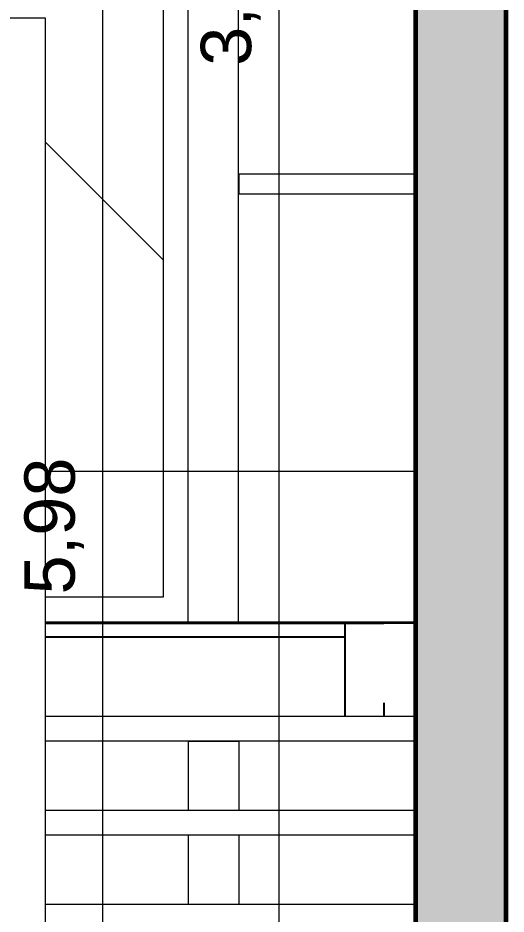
# Model space of a CAD drawing. Header units: millimetres. Extents: x -23833 to 62003, y -3000 to 6760.
# Drawn here: x 9745 to 10713, y 2420 to 4200 of the extents above; entities that cross this region are included whole.
import ezdxf

# ---------------------------------------------------------------- set-up
doc = ezdxf.new("R2010")
doc.units = ezdxf.units.MM
for name, color, linetype, lineweight in [('A-ANNO-DIMS', 211, 'Continuous', 9), ('A-ANNO-DIMS-50', 211, 'Continuous', 9), ('A-AREA', 32, 'Continuous', 9), ('A-DOOR', 31, 'Continuous', 9), ('A-FLOR', 192, 'Continuous', 25), ('A-WALL', 113, 'Continuous', 25), ('A-WALL-PATT', 111, 'Continuous', 25), ('Corrimãos superiores', 7, 'Continuous', 9), ('Q-CASE', 31, 'Continuous', 9), ('S-BEAM', 12, 'Continuous', 25), ('S-STRS', 31, 'Continuous', 9)]:
    doc.layers.add(name, color=color, linetype=linetype, lineweight=lineweight)
doc.styles.add('@Arial Unicode MS', font='ARIALUNI.TTF', dxfattribs={"height": 100})
doc.dimstyles.new('CRT_-__Metros_-_Linha_de_chamada_3_5_mm_1', dxfattribs={"dimscale": 304.8, "dimtxt": 100.584485, "dimasz": 0.328084, "dimexe": 0.164042, "dimexo": 0.0625, "dimgap": 0.082021, "dimtad": 1, "dimlfac": 0.001, "dimrnd": 0.01, "dimzin": 0, "dimdsep": 46, "dimtxsty": '@Arial Unicode MS', "dimblk1": 'OBLIQUE', "dimblk2": 'OBLIQUE', "dimsah": 1, "dimcen": 0.09, "dimdle": 0.164042, "dimazin": 0, "dimtfac": 1, "dimtdec": 4, "dimtix": 1, "dimtmove": 0, "dimatfit": 3, "dimfxl": 0.984252, "dimfxlon": 1, "dimtvp": 1, "dimtolj": 1, "dimtzin": 0, "dimarcsym": 2})

# ---------------------------------------------------------------- blocks, each defined once
blk = doc.blocks.new('Tipo de corrimão superior - Corrimão superior_Interno_-3573205-B')
at = {"layer": 'Corrimãos superiores'}
for p, q in [((-3379.2, 4200), (-3299.2, 4200)), ((-3299.2, 4200), (-3299.2, 1586.7))]:
    blk.add_line(p, q, dxfattribs=at)
blk = doc.blocks.new('Viga de Madeira - 14x19cm-4147625-B')
at = {"layer": 'S-BEAM'}
for p, q in [((-3299.2, 2998), (-2627.3, 2998)), ((-2627.3, 2839.7), (-2627.3, 2813.3))]:
    blk.add_line(p, q, dxfattribs=at)
blk = doc.blocks.new('Viga de Madeira - 14x19cm-4254779-B')
at = {"layer": 'S-BEAM'}
for p, q in [((-2704.6, 2998), (-2704.6, 2813.3)), ((-2564.6, 2998), (-2704.6, 2998))]:
    blk.add_line(p, q, dxfattribs=at)
blk = doc.blocks.new('Blks_Coz_Prateleira - Madeira-3812655-B')
at = {"layer": 'Q-CASE', "color": 55}
for p, q in [((-2914.6, 3890), (-2564.6, 3890)), ((-2914.6, 3850), (-2914.6, 3890)), ((-2564.6, 3850), (-2914.6, 3850))]:
    blk.add_line(p, q, dxfattribs=at)
blk = doc.blocks.new('Porta inclinada - Porta inclinada Larissa-3958697-B')
at = {"layer": 'A-DOOR'}
h = blk.add_hatch(dxfattribs=at)
h.set_pattern_fill('FP_22', color=256, style=0, pattern_type=2)
h.set_pattern_definition([(135, (-4814.6, 3000), (-969.87, 2586.3), [17145, -2286, 5715, -1143]), (135, (-6334.8, 3571.5), (1883.16, 266.7), [3429, -377.2, 6858, -857.25]), (135, (-5386.1, 3971.55), (-3661.25, 4744.27), [9144, -1600.2, 4572, -1143])])
h.paths.add_polyline_path([(-3964.6, 3050), (-3556, 3050), (-3585.5, 3183.5), (-3595.8, 3246.8), (-3658, 3270), (-3964.6, 3270), (-3964.6, 3104.7)])
h.paths.add_polyline_path([(-3064.6, 3050), (-3064.6, 5050), (-3964.6, 5050), (-3964.6, 4200), (-3299.2, 4200), (-3299.2, 3050), (-3100.4, 3050)])
h.paths.add_polyline_path([(-3389.6, 3050), (-3389.6, 3270), (-3559.1, 3270), (-3542.7, 3166.3), (-3531, 3050), (-3454.6, 3050)])
h.paths.add_polyline_path([(-3389.6, 3300), (-3389.6, 3570), (-3625.2, 3570), (-3622.7, 3555.2), (-3619, 3555.5), (-3614.4, 3554.2), (-3609.4, 3553.2), (-3604.9, 3552.2), (-3563.4, 3300), (-3454.6, 3300)])
h.paths.add_polyline_path([(-3760.1, 3300), (-3787.3, 3307.1), (-3887.6, 3322.3), (-3964.6, 3325.7), (-3964.6, 3300), (-3764.2, 3300)])
h.paths.add_polyline_path([(-3624.9, 3372.3), (-3616.2, 3372.3), (-3644.4, 3545.9), (-3633.7, 3551.7), (-3633.5, 3552.7), (-3628.5, 3554.6), (-3631, 3570), (-3721.2, 3570), (-3723.9, 3557.2), (-3720.6, 3557.5), (-3704.6, 3549.5), (-3703.3, 3546.2), (-3703.8, 3540.9), (-3742.5, 3372.3), (-3628.4, 3372.3)])
h.paths.add_polyline_path([(-3714.3, 3600), (-3635.9, 3600), (-3639.4, 3618.2), (-3649.4, 3616.6), (-3703.7, 3609.7), (-3712.3, 3608.7), (-3714.2, 3600.1)])
h.paths.add_polyline_path([(-3389.6, 3600), (-3389.6, 3870), (-3964.6, 3870), (-3964.6, 3859.9), (-3695.4, 3859.9), (-3686.2, 3857.7), (-3676.6, 3852), (-3670.2, 3844.7), (-3665.3, 3833.4), (-3664.2, 3823.5), (-3664.2, 3821.5), (-3665.4, 3812.6), (-3707.4, 3630), (-3676.1, 3632.4), (-3631.8, 3636.1), (-3591.3, 3640), (-3565.7, 3639.8), (-3565.1, 3638.5), (-3565.8, 3630.1), (-3576.3, 3628.5), (-3594.7, 3625.4), (-3602.5, 3623.9), (-3613.8, 3622.3), (-3628.2, 3620.3), (-3633.2, 3619.3), (-3630.1, 3600), (-3454.6, 3600)])
h.paths.add_polyline_path([(-3454.6, 3900), (-3389.6, 3900), (-3389.6, 4170), (-3964.6, 4170), (-3964.6, 3900), (-3808.9, 3900)])
for p, q in [((-2915.6, 3000), (-2915.6, 5646.5)), ((-3015.6, 3000), (-3015.6, 5498.7)), ((-3064.6, 3050), (-3064.6, 5050)), ((-3299.2, 3050), (-3064.6, 3050))]:
    blk.add_line(p, q, dxfattribs=at)
blk = doc.blocks.new('DIMBLOCK43-B')
at = {"layer": 'A-ANNO-DIMS-50', "lineweight": 18}
for p, q in [((10262.3, 6180.3), (10212.3, 6230.3)), ((10262.3, 6180.3), (10312.3, 6130.3)), ((10262.3, 2300), (10212.3, 2350)), ((10262.3, 2300), (10312.3, 2250))]:
    blk.add_line(p, q, dxfattribs=at)
at = {"layer": 'A-ANNO-DIMS-50'}
for p, q in [((10262.3, 6230.3), (10262.3, 2300)), ((10562.3, 6180.3), (10212.3, 6180.3)), ((10262.3, 6180.3), (10562.3, 6180.3)), ((10562.3, 2300), (10212.3, 2300)), ((10262.3, 2300), (10562.3, 2300))]:
    blk.add_line(p, q, dxfattribs=at)
at = {"layer": 'A-ANNO-DIMS-50', "color": 0, "insert": (10107.5, 4104.9), "char_height": 100, "width": 324.675, "attachment_point": 1, "rotation": 90, "line_spacing_factor": 1.117605, "style": '@Arial Unicode MS'}
blk.add_mtext('3,88', dxfattribs=at)
blk = doc.blocks.new('_Oblique')
at = {"color": 0, "linetype": 'ByBlock', "lineweight": -2}
blk.add_line((-0.5, -0.5), (0.5, 0.5), dxfattribs=at)
blk = doc.blocks.new('DIMBLOCK50-B')
at = {"layer": 'A-ANNO-DIMS-50', "lineweight": 18}
for p, q in [((9912.3, 6180.3), (9862.3, 6230.3)), ((9912.3, 6180.3), (9962.3, 6130.3)), ((9912.3, 200), (9862.3, 250)), ((9912.3, 200), (9962.3, 150))]:
    blk.add_line(p, q, dxfattribs=at)
at = {"layer": 'A-ANNO-DIMS-50'}
for p, q in [((9912.3, 6230.3), (9912.3, 150)), ((10212.3, 6180.3), (9862.3, 6180.3)), ((9912.3, 6180.3), (10212.3, 6180.3)), ((10212.3, 200), (9862.3, 200)), ((9912.3, 200), (10212.3, 200))]:
    blk.add_line(p, q, dxfattribs=at)
at = {"layer": 'A-ANNO-DIMS-50', "color": 0, "insert": (9757.5, 3054.9), "char_height": 100, "width": 324.675, "attachment_point": 1, "rotation": 90, "line_spacing_factor": 1.117605, "style": '@Arial Unicode MS'}
blk.add_mtext('5,98', dxfattribs=at)

msp = doc.modelspace()

# ---------------------------------------------------------------- hatches: boundary and pattern name
at = {"layer": 'A-WALL-PATT'}
h = msp.add_hatch(color=256, dxfattribs=at)
h.paths.add_polyline_path([(10533.372, 200), (10713.372, 200), (10713.372, 700), (10533.372, 700), (10533.372, 322.257)])
h.paths.add_polyline_path([(10713.372, 2300), (10713.372, 6252.337), (10533.372, 6180.337), (10533.372, 2300), (10706.108, 2300)])

# ---------------------------------------------------------------- linework, layer by layer
at = {"layer": 'A-AREA'}
msp.add_line((9798.772, 3300), (10533.372, 3300), dxfattribs=at)
at = {"layer": 'A-FLOR'}
for p, q in [((9798.772, 3000), (10533.372, 3000)), ((10393.372, 2970), (9798.772, 2970))]:
    msp.add_line(p, q, dxfattribs=at)
at = {"layer": 'A-WALL', "lineweight": 60}
for p, q in [((10713.372, 2300), (10713.372, 6252.337)), ((10533.372, 6180.337), (10533.372, 2300))]:
    msp.add_line(p, q, dxfattribs=at)
at = {"layer": 'S-STRS'}
for p, q in [((9798.772, 2813.333), (10533.372, 2813.333)), ((10533.372, 2763.333), (9798.772, 2763.333)), ((10083.372, 2626.667), (10083.372, 2763.333)), ((10083.372, 2763.333), (10183.372, 2763.333)), ((10183.372, 2763.333), (10183.372, 2626.667)), ((9798.772, 2626.667), (10533.372, 2626.667)), ((10533.372, 2576.667), (9798.772, 2576.667)), ((10083.372, 2440), (10083.372, 2576.667)), ((10183.372, 2576.667), (10083.372, 2576.667)), ((10183.372, 2576.667), (10183.372, 2440)), ((9798.772, 2440), (10533.372, 2440))]:
    msp.add_line(p, q, dxfattribs=at)

# ---------------------------------------------------------------- block references
at = {"layer": 'A-DOOR'}
msp.add_blockref('Porta inclinada - Porta inclinada Larissa-3958697-B', (13097.992, 0), dxfattribs=at)
at = {"layer": 'Corrimãos superiores'}
msp.add_blockref('Tipo de corrimão superior - Corrimão superior_Interno_-3573205-B', (13097.992, 0), dxfattribs=at)
at = {"layer": 'Q-CASE', "color": 55}
msp.add_blockref('Blks_Coz_Prateleira - Madeira-3812655-B', (13097.992, 0), dxfattribs=at)
at = {"layer": 'S-BEAM'}
for name in ['Viga de Madeira - 14x19cm-4147625-B', 'Viga de Madeira - 14x19cm-4254779-B']:
    msp.add_blockref(name, (13097.992, 0), dxfattribs=at)

# ---------------------------------------------------------------- dimensions: what is measured, and where the dimension line sits
at = {"layer": 'A-ANNO-DIMS'}
for base, p1, p2, override, picture, middle in [((9912.287, 200), (10212.287, 6180.337), (10212.287, 200), {"dimpost": '<>', "dimfxl": 5980.33677}, 'DIMBLOCK50-B', (9836.196, 3190.168)), ((10262.287, 2300), (10562.287, 6180.337), (10562.287, 2300), {"dimpost": '<>', "dimfxl": 3880.33677}, 'DIMBLOCK43-B', (10186.196, 4240.168))]:
    dim = msp.add_linear_dim(base=base, p1=p1, p2=p2, angle=90, dimstyle='CRT_-__Metros_-_Linha_de_chamada_3_5_mm_1', override=override, dxfattribs=at)
    dim.commit()
    dim.dimension.update_dxf_attribs({"geometry": picture, "text_midpoint": middle})

doc.saveas('drawing.dxf')
